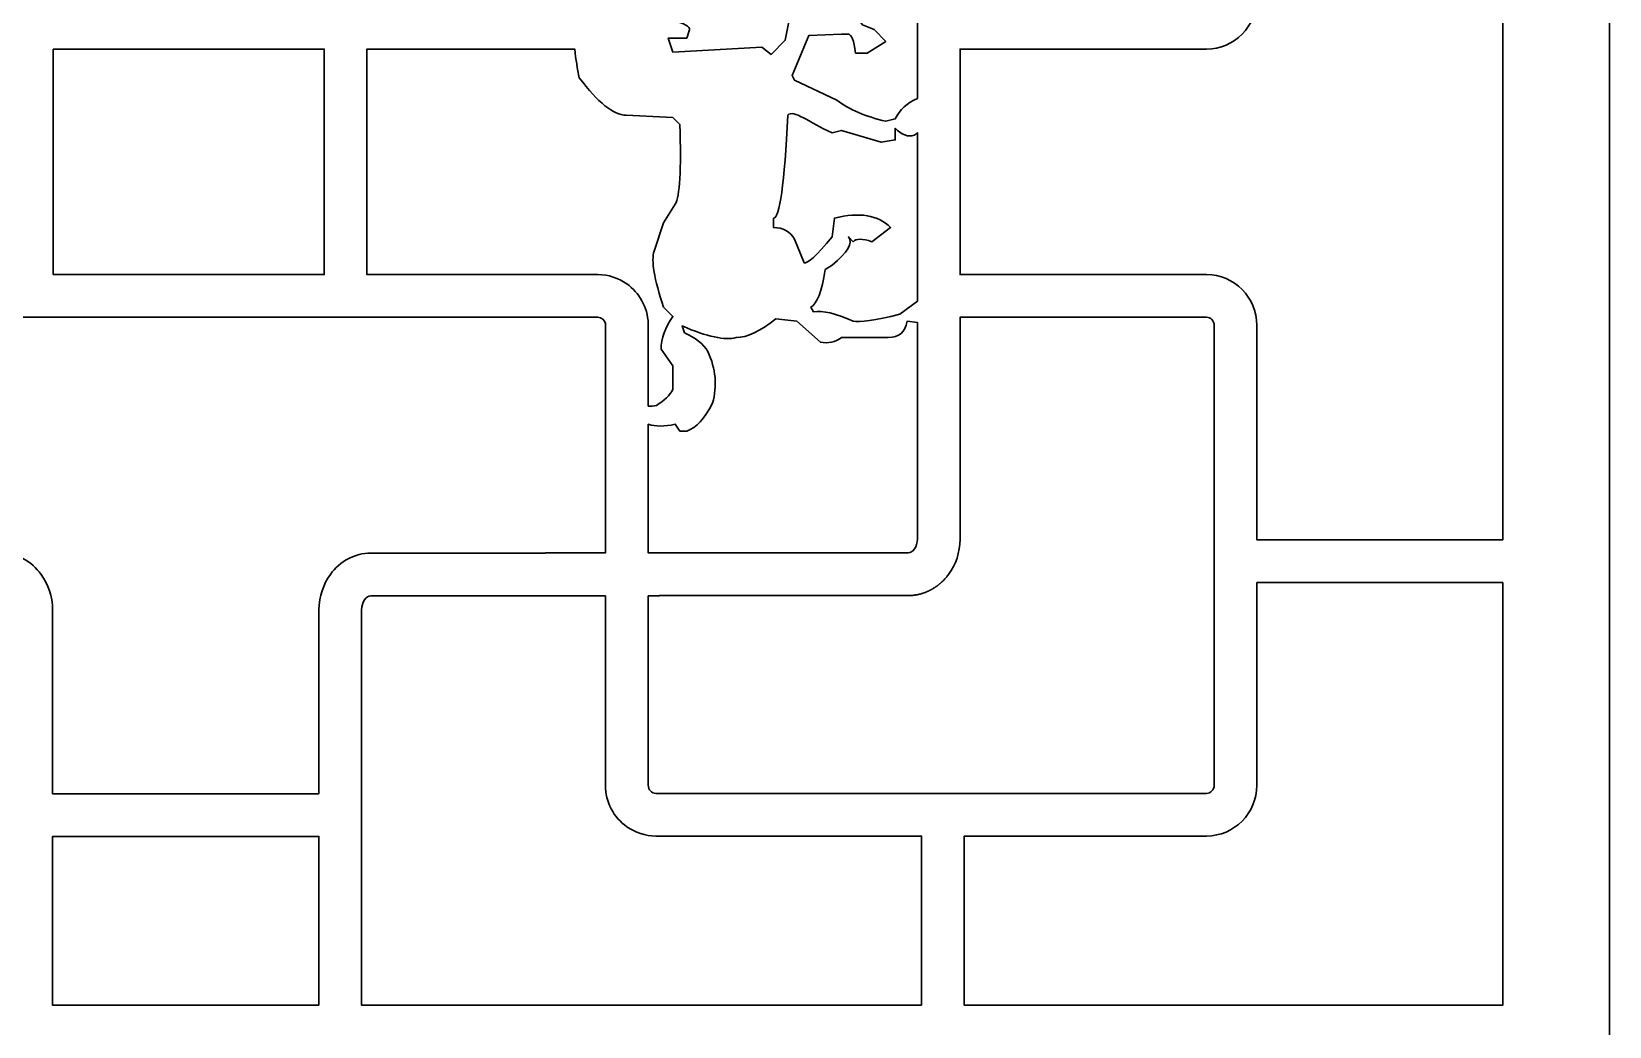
# Model space of a CAD drawing. Header units: centimetres. Extents: x 16.6 to 21.4, y -9 to 9.
# Drawn here: x 18.714 to 21.368, y -2.962 to -1.288 of the extents above; entities that cross this region are included whole.
import ezdxf

# ---------------------------------------------------------------- set-up
doc = ezdxf.new("R2010")
doc.units = ezdxf.units.CM
doc.header["$MEASUREMENT"] = 0
doc.layers.add('layer 1', color=7, linetype='Continuous')

msp = doc.modelspace()

# ---------------------------------------------------------------- linework, layer by layer
at = {"layer": 'layer 1', "color": 250, "lineweight": 30}
for points, knots in [([(16.58329, -9.0002), (16.58329, -9.0002), (16.58329, 9.00077), (16.58329, 9.00077), (16.58329, 9.00077), (16.58329, 9.00077), (21.3676, 9.00077), (21.3676, 9.00077), (21.3676, 9.00077), (21.3676, 9.00077), (21.3676, -9.0002), (21.3676, -9.0002), (21.3676, -9.0002), (21.3676, -9.0002), (16.58329, -9.0002), (16.58329, -9.0002)], [0, 0, 0, 0, 0.2, 0.2, 0.2, 0.2, 0.4, 0.4, 0.4, 0.4, 0.6, 0.6, 0.6, 0.6, 1, 1, 1, 1]), ([(19.75129, -1.23553), (19.75129, -1.23553), (19.7888, -1.23237), (19.7888, -1.23237), (19.7888, -1.23237), (19.7888, -1.23237), (19.82417, -1.24035), (19.82417, -1.24035), (19.82417, -1.24035), (19.82417, -1.24035), (19.82828, -1.24819), (19.82828, -1.24819), (19.82828, -1.24819), (19.82828, -1.24819), (19.80076, -1.27198), (19.80076, -1.27198), (19.80076, -1.27198), (19.81632, -1.27699), (19.82288, -1.28214), (19.82044, -1.28741), (19.82044, -1.28741), (19.82044, -1.28741), (19.81619, -1.2995), (19.81619, -1.2995), (19.81619, -1.2995), (19.81619, -1.2995), (19.78495, -1.2995), (19.78495, -1.2995), (19.78495, -1.2995), (19.78495, -1.2995), (19.79292, -1.3229), (19.79292, -1.3229), (19.79292, -1.3229), (19.79292, -1.3229), (19.94247, -1.31493), (19.94247, -1.31493), (19.94247, -1.31493), (19.94247, -1.31493), (19.9579, -1.32702), (19.9579, -1.32702), (19.9579, -1.32702), (19.9579, -1.32702), (19.98169, -1.30323), (19.98169, -1.30323), (19.98169, -1.30323), (19.98169, -1.30323), (19.98953, -1.26401), (19.98953, -1.26401), (19.98953, -1.26401), (19.98953, -1.26401), (20.02913, -1.26401), (20.02913, -1.26401), (20.02913, -1.26401), (20.02913, -1.26401), (20.09986, -1.26162), (20.09986, -1.26162), (20.09986, -1.26162), (20.09986, -1.26162), (20.11156, -1.27744), (20.11156, -1.27744), (20.11156, -1.27744), (20.11156, -1.27744), (20.13123, -1.28503), (20.13123, -1.28503), (20.13123, -1.28503), (20.13123, -1.28503), (20.15078, -1.30496), (20.15078, -1.30496), (20.15078, -1.30496), (20.15078, -1.30496), (20.11953, -1.32463), (20.11953, -1.32463), (20.11953, -1.32463), (20.11953, -1.32463), (20.09986, -1.32463), (20.09986, -1.32463), (20.09986, -1.32463), (20.09716, -1.30354), (20.09317, -1.293), (20.0879, -1.293), (20.0879, -1.293), (20.0879, -1.293), (20.0762, -1.293), (20.0762, -1.293), (20.0762, -1.293), (20.0762, -1.293), (20.02116, -1.29538), (20.02116, -1.29538), (20.02116, -1.29538), (20.02116, -1.29538), (19.99364, -1.36238), (19.99364, -1.36238), (19.99364, -1.36238), (19.99364, -1.36238), (19.9975, -1.37035), (19.9975, -1.37035), (19.9975, -1.37035), (19.9975, -1.37035), (20.06822, -1.4041), (20.06822, -1.4041), (20.06822, -1.4041), (20.08931, -1.41966), (20.11683, -1.43149), (20.15078, -1.43947), (20.15078, -1.43947), (20.15078, -1.43947), (20.16659, -1.43535), (20.16659, -1.43535), (20.16659, -1.43535), (20.17435, -1.42021), (20.18671, -1.40872), (20.20388, -1.40088), (20.20388, -1.40088), (20.20388, -1.40088), (20.20388, -0.90942), (20.20388, -0.90942), (20.20388, -0.90942), (20.20388, -0.89658), (20.19683, -0.88607), (20.1882, -0.88607), (20.1882, -0.88607), (20.1882, -0.88607), (19.7514, -0.88607), (19.7514, -0.88607), (19.7514, -0.88607), (19.7514, -0.88607), (19.7514, -1.05239), (19.7514, -1.05239), (19.7514, -1.05239), (19.7514, -1.05239), (19.75135, -1.05239), (19.75135, -1.05239), (19.75135, -1.05239), (19.75135, -1.05239), (19.75135, -1.23257), (19.75135, -1.23257), (19.75135, -1.23257), (19.75135, -1.23356), (19.75132, -1.23455), (19.75129, -1.23553)], [0, 0, 0, 0, 0.0277778, 0.0277778, 0.0277778, 0.0277778, 0.0555556, 0.0555556, 0.0555556, 0.0555556, 0.0833333, 0.0833333, 0.0833333, 0.0833333, 0.1111111, 0.1111111, 0.1111111, 0.1111111, 0.1388889, 0.1388889, 0.1388889, 0.1388889, 0.1666667, 0.1666667, 0.1666667, 0.1666667, 0.1944444, 0.1944444, 0.1944444, 0.1944444, 0.2222222, 0.2222222, 0.2222222, 0.2222222, 0.25, 0.25, 0.25, 0.25, 0.2777778, 0.2777778, 0.2777778, 0.2777778, 0.3055556, 0.3055556, 0.3055556, 0.3055556, 0.3333333, 0.3333333, 0.3333333, 0.3333333, 0.3611111, 0.3611111, 0.3611111, 0.3611111, 0.3888889, 0.3888889, 0.3888889, 0.3888889, 0.4166667, 0.4166667, 0.4166667, 0.4166667, 0.4444444, 0.4444444, 0.4444444, 0.4444444, 0.4722222, 0.4722222, 0.4722222, 0.4722222, 0.5, 0.5, 0.5, 0.5, 0.5277778, 0.5277778, 0.5277778, 0.5277778, 0.5555556, 0.5555556, 0.5555556, 0.5555556, 0.5833333, 0.5833333, 0.5833333, 0.5833333, 0.6111111, 0.6111111, 0.6111111, 0.6111111, 0.6388889, 0.6388889, 0.6388889, 0.6388889, 0.6666667, 0.6666667, 0.6666667, 0.6666667, 0.6944444, 0.6944444, 0.6944444, 0.6944444, 0.7222222, 0.7222222, 0.7222222, 0.7222222, 0.75, 0.75, 0.75, 0.75, 0.7777778, 0.7777778, 0.7777778, 0.7777778, 0.8055556, 0.8055556, 0.8055556, 0.8055556, 0.8333333, 0.8333333, 0.8333333, 0.8333333, 0.8611111, 0.8611111, 0.8611111, 0.8611111, 0.8888889, 0.8888889, 0.8888889, 0.8888889, 0.9166667, 0.9166667, 0.9166667, 0.9166667, 0.9444444, 0.9444444, 0.9444444, 0.9444444, 1, 1, 1, 1]), ([(21.18819, -0.88414), (21.18819, -0.88414), (20.77482, -0.88414), (20.77482, -0.88414), (20.77482, -0.88414), (20.77482, -0.88414), (20.77482, -1.23257), (20.77482, -1.23257), (20.77482, -1.23257), (20.77482, -1.27957), (20.73671, -1.31803), (20.69014, -1.31803), (20.69014, -1.31803), (20.69014, -1.31803), (20.27565, -1.31803), (20.27565, -1.31803), (20.27565, -1.31803), (20.27565, -1.31803), (20.27565, -1.69725), (20.27565, -1.69725), (20.27565, -1.69725), (20.27565, -1.69725), (20.69014, -1.69725), (20.69014, -1.69725), (20.69014, -1.69725), (20.73671, -1.69725), (20.77482, -1.73571), (20.77482, -1.78271), (20.77482, -1.78271), (20.77482, -1.78271), (20.77482, -2.14368), (20.77482, -2.14368), (20.77482, -2.14368), (20.77482, -2.14368), (21.18819, -2.14368), (21.18819, -2.14368), (21.18819, -2.14368), (21.18819, -2.14368), (21.18819, -0.88414), (21.18819, -0.88414)], [0, 0, 0, 0, 0.0909091, 0.0909091, 0.0909091, 0.0909091, 0.1818182, 0.1818182, 0.1818182, 0.1818182, 0.2727273, 0.2727273, 0.2727273, 0.2727273, 0.3636364, 0.3636364, 0.3636364, 0.3636364, 0.4545455, 0.4545455, 0.4545455, 0.4545455, 0.5454545, 0.5454545, 0.5454545, 0.5454545, 0.6363636, 0.6363636, 0.6363636, 0.6363636, 0.7272727, 0.7272727, 0.7272727, 0.7272727, 0.8181818, 0.8181818, 0.8181818, 0.8181818, 1, 1, 1, 1]), ([(18.75083, -1.31803), (18.75083, -1.31803), (18.75083, -1.69725), (18.75083, -1.69725), (18.75083, -1.69725), (18.75083, -1.69725), (19.20646, -1.69725), (19.20646, -1.69725), (19.20646, -1.69725), (19.20646, -1.69725), (19.20646, -1.31803), (19.20646, -1.31803), (19.20646, -1.31803), (19.20646, -1.31803), (18.75083, -1.31803), (18.75083, -1.31803)], [0, 0, 0, 0, 0.2, 0.2, 0.2, 0.2, 0.4, 0.4, 0.4, 0.4, 0.6, 0.6, 0.6, 0.6, 1, 1, 1, 1]), ([(19.75135, -1.9187), (19.7557, -1.91901), (19.76026, -1.91857), (19.76501, -1.91736), (19.76501, -1.91736), (19.77839, -1.90952), (19.78765, -1.90039), (19.79292, -1.88984), (19.79292, -1.88984), (19.79292, -1.88984), (19.79292, -1.85062), (19.79292, -1.85062), (19.79292, -1.85062), (19.79292, -1.85062), (19.77299, -1.82272), (19.77299, -1.82272), (19.77299, -1.82272), (19.77299, -1.80446), (19.77955, -1.78607), (19.79292, -1.76768), (19.79292, -1.76768), (19.79292, -1.76768), (19.7771, -1.75187), (19.7771, -1.75187), (19.7771, -1.75187), (19.76129, -1.70468), (19.75601, -1.6733), (19.76129, -1.65774), (19.76129, -1.65774), (19.76129, -1.65774), (19.7771, -1.61029), (19.7771, -1.61029), (19.7771, -1.61029), (19.7771, -1.61029), (19.79665, -1.57905), (19.79665, -1.57905), (19.79665, -1.57905), (19.80449, -1.56567), (19.80706, -1.52105), (19.80462, -1.44493), (19.80462, -1.44493), (19.80462, -1.44493), (19.79292, -1.43323), (19.79292, -1.43323), (19.79292, -1.43323), (19.79292, -1.43323), (19.71409, -1.42911), (19.71409, -1.42911), (19.71409, -1.42911), (19.69301, -1.42911), (19.66677, -1.40815), (19.6354, -1.36611), (19.6354, -1.36611), (19.63219, -1.35136), (19.62961, -1.33534), (19.62766, -1.31803), (19.62766, -1.31803), (19.62766, -1.31803), (19.27823, -1.31803), (19.27823, -1.31803), (19.27823, -1.31803), (19.27823, -1.31803), (19.27823, -1.69725), (19.27823, -1.69725), (19.27823, -1.69725), (19.27823, -1.69725), (19.66667, -1.69725), (19.66667, -1.69725), (19.66667, -1.69725), (19.68472, -1.69725), (19.7015, -1.70303), (19.71528, -1.71285), (19.71528, -1.71285), (19.71528, -1.71285), (19.71532, -1.71282), (19.71532, -1.71282), (19.71532, -1.71282), (19.73629, -1.72774), (19.75032, -1.75199), (19.75135, -1.77946), (19.75135, -1.77946), (19.75135, -1.77946), (19.75129, -1.77972), (19.75129, -1.77972), (19.75129, -1.77972), (19.75132, -1.78072), (19.75135, -1.78171), (19.75135, -1.78271), (19.75135, -1.78271), (19.75135, -1.78271), (19.75135, -1.9187), (19.75135, -1.9187)], [0, 0, 0, 0, 0.0416667, 0.0416667, 0.0416667, 0.0416667, 0.0833333, 0.0833333, 0.0833333, 0.0833333, 0.125, 0.125, 0.125, 0.125, 0.1666667, 0.1666667, 0.1666667, 0.1666667, 0.2083333, 0.2083333, 0.2083333, 0.2083333, 0.25, 0.25, 0.25, 0.25, 0.2916667, 0.2916667, 0.2916667, 0.2916667, 0.3333333, 0.3333333, 0.3333333, 0.3333333, 0.375, 0.375, 0.375, 0.375, 0.4166667, 0.4166667, 0.4166667, 0.4166667, 0.4583333, 0.4583333, 0.4583333, 0.4583333, 0.5, 0.5, 0.5, 0.5, 0.5416667, 0.5416667, 0.5416667, 0.5416667, 0.5833333, 0.5833333, 0.5833333, 0.5833333, 0.625, 0.625, 0.625, 0.625, 0.6666667, 0.6666667, 0.6666667, 0.6666667, 0.7083333, 0.7083333, 0.7083333, 0.7083333, 0.75, 0.75, 0.75, 0.75, 0.7916667, 0.7916667, 0.7916667, 0.7916667, 0.8333333, 0.8333333, 0.8333333, 0.8333333, 0.875, 0.875, 0.875, 0.875, 0.9166667, 0.9166667, 0.9166667, 0.9166667, 1, 1, 1, 1]), ([(20.20388, -1.45811), (20.20236, -1.46043), (20.20048, -1.46202), (20.19823, -1.46287), (20.19823, -1.46287), (20.18805, -1.46672), (20.17714, -1.46171), (20.16659, -1.45117), (20.16659, -1.45117), (20.16659, -1.45117), (20.16659, -1.47071), (20.16659, -1.47071), (20.16659, -1.47071), (20.16659, -1.47071), (20.14319, -1.47483), (20.14319, -1.47483), (20.14319, -1.47483), (20.14319, -1.47483), (20.0762, -1.4549), (20.0762, -1.4549), (20.0762, -1.4549), (20.0762, -1.4549), (20.06038, -1.45901), (20.06038, -1.45901), (20.06038, -1.45901), (20.0209, -1.44075), (19.99609, -1.41883), (19.9858, -1.42911), (19.9858, -1.42911), (19.98053, -1.54459), (19.97256, -1.60232), (19.96201, -1.60232), (19.96201, -1.60232), (19.96201, -1.60232), (19.96201, -1.61814), (19.96201, -1.61814), (19.96201, -1.61814), (19.97783, -1.61814), (19.98966, -1.6247), (19.9975, -1.63781), (19.9975, -1.63781), (19.9975, -1.63781), (20.01332, -1.67729), (20.01332, -1.67729), (20.01332, -1.67729), (20.01859, -1.67986), (20.03428, -1.66546), (20.06038, -1.63395), (20.06038, -1.63395), (20.06038, -1.63395), (20.0645, -1.60232), (20.0645, -1.60232), (20.0645, -1.60232), (20.10642, -1.59178), (20.13779, -1.59705), (20.15875, -1.61814), (20.15875, -1.61814), (20.15875, -1.61814), (20.12738, -1.64193), (20.12738, -1.64193), (20.12738, -1.64193), (20.11156, -1.63665), (20.10101, -1.63665), (20.09574, -1.64193), (20.09574, -1.64193), (20.09574, -1.64193), (20.0879, -1.63395), (20.0879, -1.63395), (20.0879, -1.63395), (20.09587, -1.6445), (20.08674, -1.66031), (20.06038, -1.68115), (20.06038, -1.68115), (20.06038, -1.68115), (20.04868, -1.68899), (20.04868, -1.68899), (20.04868, -1.68899), (20.04341, -1.72564), (20.03543, -1.7466), (20.02489, -1.75187), (20.02489, -1.75187), (20.02489, -1.75187), (20.02913, -1.75984), (20.02913, -1.75984), (20.02913, -1.75984), (20.04469, -1.75727), (20.06694, -1.76254), (20.09574, -1.77566), (20.09574, -1.77566), (20.10629, -1.77823), (20.13252, -1.77424), (20.17457, -1.76396), (20.17457, -1.76396), (20.17457, -1.76396), (20.20388, -1.74211), (20.20388, -1.74211), (20.20388, -1.74211), (20.20388, -1.74211), (20.20388, -1.45811), (20.20388, -1.45811)], [0, 0, 0, 0, 0.0384615, 0.0384615, 0.0384615, 0.0384615, 0.0769231, 0.0769231, 0.0769231, 0.0769231, 0.1153846, 0.1153846, 0.1153846, 0.1153846, 0.1538462, 0.1538462, 0.1538462, 0.1538462, 0.1923077, 0.1923077, 0.1923077, 0.1923077, 0.2307692, 0.2307692, 0.2307692, 0.2307692, 0.2692308, 0.2692308, 0.2692308, 0.2692308, 0.3076923, 0.3076923, 0.3076923, 0.3076923, 0.3461538, 0.3461538, 0.3461538, 0.3461538, 0.3846154, 0.3846154, 0.3846154, 0.3846154, 0.4230769, 0.4230769, 0.4230769, 0.4230769, 0.4615385, 0.4615385, 0.4615385, 0.4615385, 0.5, 0.5, 0.5, 0.5, 0.5384615, 0.5384615, 0.5384615, 0.5384615, 0.5769231, 0.5769231, 0.5769231, 0.5769231, 0.6153846, 0.6153846, 0.6153846, 0.6153846, 0.6538462, 0.6538462, 0.6538462, 0.6538462, 0.6923077, 0.6923077, 0.6923077, 0.6923077, 0.7307692, 0.7307692, 0.7307692, 0.7307692, 0.7692308, 0.7692308, 0.7692308, 0.7692308, 0.8076923, 0.8076923, 0.8076923, 0.8076923, 0.8461538, 0.8461538, 0.8461538, 0.8461538, 0.8846154, 0.8846154, 0.8846154, 0.8846154, 0.9230769, 0.9230769, 0.9230769, 0.9230769, 1, 1, 1, 1]), ([(19.19768, -2.57035), (19.19768, -2.57035), (19.19768, -2.26105), (19.19768, -2.26105), (19.19768, -2.26105), (19.19768, -2.2386), (19.20494, -2.2179), (19.21702, -2.20158), (19.21702, -2.20158), (19.21702, -2.20158), (19.21691, -2.20144), (19.21691, -2.20144), (19.21691, -2.20144), (19.23297, -2.17966), (19.25762, -2.16565), (19.28513, -2.16565), (19.28513, -2.16565), (19.28513, -2.16565), (19.57859, -2.16565), (19.57859, -2.16565), (19.57859, -2.16565), (19.57859, -2.16565), (19.57859, -2.16546), (19.57859, -2.16546), (19.57859, -2.16546), (19.57859, -2.16546), (19.67921, -2.16546), (19.67921, -2.16546), (19.67921, -2.16546), (19.67921, -2.16546), (19.67921, -1.78271), (19.67921, -1.78271), (19.67921, -1.78271), (19.67921, -1.78171), (19.67923, -1.78071), (19.67927, -1.77972), (19.67927, -1.77972), (19.67797, -1.77362), (19.6728, -1.76901), (19.66667, -1.76901), (19.66667, -1.76901), (19.66667, -1.76901), (18.25781, -1.76901), (18.25781, -1.76901), (18.25781, -1.76901), (18.25177, -1.76901), (18.24665, -1.77348), (18.24527, -1.77946), (18.24527, -1.77946), (18.24527, -1.77946), (18.24527, -1.77946), (18.24527, -1.77946), (18.24527, -1.77946), (18.24527, -1.77946), (18.24527, -1.77947), (18.24527, -1.77947), (18.24527, -1.77947), (18.24527, -1.77947), (18.24524, -1.77956), (18.24524, -1.77956), (18.24524, -1.77956), (18.24524, -1.77956), (18.24523, -1.77961), (18.24523, -1.77961), (18.24523, -1.77961), (18.24523, -1.77961), (18.24523, -1.77963), (18.24523, -1.77963), (18.24523, -1.77963), (18.24523, -1.77963), (18.24522, -1.77966), (18.24522, -1.77966), (18.24522, -1.77966), (18.24522, -1.77966), (18.24516, -1.77996), (18.24516, -1.77996), (18.24516, -1.77996), (18.24516, -1.77996), (18.24516, -1.77996), (18.24516, -1.77996), (18.24516, -1.77996), (18.24516, -1.77996), (18.24511, -1.78025), (18.24511, -1.78025), (18.24511, -1.78025), (18.24511, -1.78025), (18.2451, -1.78029), (18.2451, -1.78029), (18.2451, -1.78029), (18.2451, -1.78029), (18.2451, -1.7803), (18.2451, -1.7803), (18.2451, -1.7803), (18.2451, -1.7803), (18.24505, -1.78061), (18.24505, -1.78061), (18.24505, -1.78061), (18.24505, -1.78061), (18.24505, -1.78063), (18.24505, -1.78063), (18.24505, -1.78063), (18.24505, -1.78063), (18.24504, -1.78066), (18.24504, -1.78066), (18.24504, -1.78066), (18.24504, -1.78066), (18.24504, -1.78071), (18.24504, -1.78071), (18.24504, -1.78071), (18.24496, -1.78124), (18.24492, -1.78179), (18.2449, -1.78235), (18.2449, -1.78235), (18.2449, -1.78235), (18.2449, -1.78236), (18.2449, -1.78236), (18.2449, -1.78236), (18.2449, -1.78236), (18.2449, -1.78271), (18.2449, -1.78271), (18.2449, -1.78271), (18.2449, -1.78271), (18.2449, -1.99703), (18.2449, -1.99703), (18.2449, -1.99703), (18.2449, -1.99703), (18.24534, -1.99703), (18.24534, -1.99703), (18.24534, -1.99703), (18.24534, -1.99703), (18.24534, -2.16546), (18.24534, -2.16546), (18.24534, -2.16546), (18.24534, -2.16546), (18.36886, -2.16546), (18.36886, -2.16546), (18.36886, -2.16546), (18.36886, -2.16546), (18.36886, -2.16565), (18.36886, -2.16565), (18.36886, -2.16565), (18.36886, -2.16565), (18.66232, -2.16565), (18.66232, -2.16565), (18.66232, -2.16565), (18.68983, -2.16565), (18.71448, -2.17966), (18.73054, -2.20144), (18.73054, -2.20144), (18.73054, -2.20144), (18.73043, -2.20158), (18.73043, -2.20158), (18.73043, -2.20158), (18.74251, -2.2179), (18.74977, -2.2386), (18.74977, -2.26105), (18.74977, -2.26105), (18.74977, -2.26105), (18.74977, -2.57035), (18.74977, -2.57035), (18.74977, -2.57035), (18.74977, -2.57035), (19.19768, -2.57035), (19.19768, -2.57035)], [0, 0, 0, 0, 0.0238095, 0.0238095, 0.0238095, 0.0238095, 0.047619, 0.047619, 0.047619, 0.047619, 0.0714286, 0.0714286, 0.0714286, 0.0714286, 0.0952381, 0.0952381, 0.0952381, 0.0952381, 0.1190476, 0.1190476, 0.1190476, 0.1190476, 0.1428571, 0.1428571, 0.1428571, 0.1428571, 0.1666667, 0.1666667, 0.1666667, 0.1666667, 0.1904762, 0.1904762, 0.1904762, 0.1904762, 0.2142857, 0.2142857, 0.2142857, 0.2142857, 0.2380952, 0.2380952, 0.2380952, 0.2380952, 0.2619048, 0.2619048, 0.2619048, 0.2619048, 0.2857143, 0.2857143, 0.2857143, 0.2857143, 0.3095238, 0.3095238, 0.3095238, 0.3095238, 0.3333333, 0.3333333, 0.3333333, 0.3333333, 0.3571429, 0.3571429, 0.3571429, 0.3571429, 0.3809524, 0.3809524, 0.3809524, 0.3809524, 0.4047619, 0.4047619, 0.4047619, 0.4047619, 0.4285714, 0.4285714, 0.4285714, 0.4285714, 0.452381, 0.452381, 0.452381, 0.452381, 0.4761905, 0.4761905, 0.4761905, 0.4761905, 0.5, 0.5, 0.5, 0.5, 0.5238095, 0.5238095, 0.5238095, 0.5238095, 0.547619, 0.547619, 0.547619, 0.547619, 0.5714286, 0.5714286, 0.5714286, 0.5714286, 0.5952381, 0.5952381, 0.5952381, 0.5952381, 0.6190476, 0.6190476, 0.6190476, 0.6190476, 0.6428571, 0.6428571, 0.6428571, 0.6428571, 0.6666667, 0.6666667, 0.6666667, 0.6666667, 0.6904762, 0.6904762, 0.6904762, 0.6904762, 0.7142857, 0.7142857, 0.7142857, 0.7142857, 0.7380952, 0.7380952, 0.7380952, 0.7380952, 0.7619048, 0.7619048, 0.7619048, 0.7619048, 0.7857143, 0.7857143, 0.7857143, 0.7857143, 0.8095238, 0.8095238, 0.8095238, 0.8095238, 0.8333333, 0.8333333, 0.8333333, 0.8333333, 0.8571429, 0.8571429, 0.8571429, 0.8571429, 0.8809524, 0.8809524, 0.8809524, 0.8809524, 0.9047619, 0.9047619, 0.9047619, 0.9047619, 0.9285714, 0.9285714, 0.9285714, 0.9285714, 0.952381, 0.952381, 0.952381, 0.952381, 1, 1, 1, 1]), ([(20.20388, -1.77801), (20.20388, -1.77801), (20.18653, -1.77566), (20.18653, -1.77566), (20.18653, -1.77566), (20.18383, -1.79405), (20.17328, -1.80317), (20.15489, -1.80317), (20.15489, -1.80317), (20.15489, -1.80317), (20.0762, -1.80317), (20.0762, -1.80317), (20.0762, -1.80317), (20.06565, -1.81089), (20.05382, -1.81359), (20.04084, -1.81102), (20.04084, -1.81102), (20.04084, -1.81102), (20.00123, -1.77566), (20.00123, -1.77566), (20.00123, -1.77566), (20.00123, -1.77566), (19.96587, -1.77193), (19.96587, -1.77193), (19.96587, -1.77193), (19.93964, -1.79276), (19.91752, -1.80317), (19.89913, -1.80317), (19.89913, -1.80317), (19.88074, -1.80845), (19.85053, -1.80189), (19.80835, -1.78363), (19.80835, -1.78363), (19.80835, -1.78363), (19.81246, -1.7952), (19.81246, -1.7952), (19.81246, -1.7952), (19.83085, -1.8033), (19.84384, -1.81385), (19.85168, -1.82684), (19.85168, -1.82684), (19.86493, -1.85577), (19.86763, -1.8847), (19.85953, -1.9135), (19.85953, -1.9135), (19.84654, -1.93961), (19.83201, -1.9553), (19.81619, -1.96057), (19.81619, -1.96057), (19.81619, -1.96057), (19.80462, -1.96057), (19.80462, -1.96057), (19.80462, -1.96057), (19.80462, -1.96057), (19.79665, -1.94899), (19.79665, -1.94899), (19.79665, -1.94899), (19.7787, -1.953), (19.7636, -1.95301), (19.75135, -1.94903), (19.75135, -1.94903), (19.75135, -1.94903), (19.75135, -1.96289), (19.75135, -1.96289), (19.75135, -1.96289), (19.75135, -1.96289), (19.7514, -1.96289), (19.7514, -1.96289), (19.7514, -1.96289), (19.7514, -1.96289), (19.7514, -2.16546), (19.7514, -2.16546), (19.7514, -2.16546), (19.7514, -2.16546), (20.1882, -2.16546), (20.1882, -2.16546), (20.1882, -2.16546), (20.19682, -2.16546), (20.20388, -2.15495), (20.20388, -2.14211), (20.20388, -2.14211), (20.20388, -2.14211), (20.20388, -1.77801), (20.20388, -1.77801)], [0, 0, 0, 0, 0.0454545, 0.0454545, 0.0454545, 0.0454545, 0.0909091, 0.0909091, 0.0909091, 0.0909091, 0.1363636, 0.1363636, 0.1363636, 0.1363636, 0.1818182, 0.1818182, 0.1818182, 0.1818182, 0.2272727, 0.2272727, 0.2272727, 0.2272727, 0.2727273, 0.2727273, 0.2727273, 0.2727273, 0.3181818, 0.3181818, 0.3181818, 0.3181818, 0.3636364, 0.3636364, 0.3636364, 0.3636364, 0.4090909, 0.4090909, 0.4090909, 0.4090909, 0.4545455, 0.4545455, 0.4545455, 0.4545455, 0.5, 0.5, 0.5, 0.5, 0.5454545, 0.5454545, 0.5454545, 0.5454545, 0.5909091, 0.5909091, 0.5909091, 0.5909091, 0.6363636, 0.6363636, 0.6363636, 0.6363636, 0.6818182, 0.6818182, 0.6818182, 0.6818182, 0.7272727, 0.7272727, 0.7272727, 0.7272727, 0.7727273, 0.7727273, 0.7727273, 0.7727273, 0.8181818, 0.8181818, 0.8181818, 0.8181818, 0.8636364, 0.8636364, 0.8636364, 0.8636364, 0.9090909, 0.9090909, 0.9090909, 0.9090909, 1, 1, 1, 1]), ([(19.7514, -2.2377), (19.7514, -2.2377), (19.7514, -2.55611), (19.7514, -2.55611), (19.7514, -2.55611), (19.7514, -2.56363), (19.75722, -2.5698), (19.76432, -2.5698), (19.76432, -2.5698), (19.76432, -2.5698), (20.69014, -2.5698), (20.69014, -2.5698), (20.69014, -2.5698), (20.69724, -2.5698), (20.70305, -2.56364), (20.70305, -2.55611), (20.70305, -2.55611), (20.70305, -2.55611), (20.70305, -1.78271), (20.70305, -1.78271), (20.70305, -1.78271), (20.70305, -1.77518), (20.69724, -1.76901), (20.69014, -1.76901), (20.69014, -1.76901), (20.69014, -1.76901), (20.27565, -1.76901), (20.27565, -1.76901), (20.27565, -1.76901), (20.27565, -1.76901), (20.27565, -2.14211), (20.27565, -2.14211), (20.27565, -2.14211), (20.27565, -2.1645), (20.26843, -2.18514), (20.25641, -2.20144), (20.25641, -2.20144), (20.25641, -2.20144), (20.25642, -2.20144), (20.25642, -2.20144), (20.25642, -2.20144), (20.25642, -2.20144), (20.25622, -2.20171), (20.25622, -2.20171), (20.25622, -2.20171), (20.25581, -2.20226), (20.25539, -2.2028), (20.25497, -2.20334), (20.25497, -2.20334), (20.25497, -2.20334), (20.25481, -2.20355), (20.25481, -2.20355), (20.25481, -2.20355), (20.25432, -2.20418), (20.25382, -2.20481), (20.25331, -2.20542), (20.25331, -2.20542), (20.25331, -2.20542), (20.2533, -2.20543), (20.2533, -2.20543), (20.2533, -2.20543), (20.25116, -2.20803), (20.2489, -2.2105), (20.24651, -2.21283), (20.24651, -2.21283), (20.24651, -2.21283), (20.2465, -2.21284), (20.2465, -2.21284), (20.2465, -2.21284), (20.24596, -2.21337), (20.24541, -2.21389), (20.24486, -2.2144), (20.24486, -2.2144), (20.24486, -2.2144), (20.24439, -2.21484), (20.24439, -2.21484), (20.24439, -2.21484), (20.24399, -2.2152), (20.2436, -2.21555), (20.2432, -2.2159), (20.2432, -2.2159), (20.2432, -2.2159), (20.24256, -2.21647), (20.24256, -2.21647), (20.24256, -2.21647), (20.24224, -2.21675), (20.24192, -2.21702), (20.2416, -2.21729), (20.2416, -2.21729), (20.24133, -2.21751), (20.24107, -2.21774), (20.2408, -2.21796), (20.2408, -2.21796), (20.24057, -2.21815), (20.24033, -2.21834), (20.2401, -2.21853), (20.2401, -2.21853), (20.23973, -2.21883), (20.23935, -2.21913), (20.23897, -2.21942), (20.23897, -2.21942), (20.23875, -2.2196), (20.23852, -2.21977), (20.23829, -2.21995), (20.23829, -2.21995), (20.23829, -2.21995), (20.23761, -2.22046), (20.23761, -2.22046), (20.23761, -2.22046), (20.23721, -2.22076), (20.2368, -2.22106), (20.2364, -2.22136), (20.2364, -2.22136), (20.2364, -2.22136), (20.23572, -2.22184), (20.23572, -2.22184), (20.23572, -2.22184), (20.23572, -2.22184), (20.23505, -2.22231), (20.23505, -2.22231), (20.23505, -2.22231), (20.23466, -2.22259), (20.23426, -2.22286), (20.23386, -2.22313), (20.23386, -2.22313), (20.23361, -2.22329), (20.23336, -2.22346), (20.23311, -2.22362), (20.23311, -2.22362), (20.23271, -2.22389), (20.2323, -2.22415), (20.23189, -2.22441), (20.23189, -2.22441), (20.23189, -2.22441), (20.23126, -2.22481), (20.23126, -2.22481), (20.23126, -2.22481), (20.23093, -2.22501), (20.2306, -2.22521), (20.23027, -2.22541), (20.23027, -2.22541), (20.22996, -2.22559), (20.22965, -2.22578), (20.22934, -2.22596), (20.22934, -2.22596), (20.22898, -2.22617), (20.22861, -2.22638), (20.22825, -2.22659), (20.22825, -2.22659), (20.22825, -2.22659), (20.22775, -2.22687), (20.22775, -2.22687), (20.22775, -2.22687), (20.22726, -2.22714), (20.22677, -2.2274), (20.22628, -2.22767), (20.22628, -2.22767), (20.22628, -2.22767), (20.22575, -2.22794), (20.22575, -2.22794), (20.22575, -2.22794), (20.22528, -2.22819), (20.2248, -2.22844), (20.22432, -2.22867), (20.22432, -2.22867), (20.2241, -2.22878), (20.22389, -2.22889), (20.22367, -2.22899), (20.22367, -2.22899), (20.22332, -2.22916), (20.22296, -2.22933), (20.2226, -2.2295), (20.2226, -2.2295), (20.22231, -2.22964), (20.22202, -2.22977), (20.22173, -2.22991), (20.22173, -2.22991), (20.22133, -2.23009), (20.22094, -2.23026), (20.22054, -2.23044), (20.22054, -2.23044), (20.22054, -2.23044), (20.22002, -2.23066), (20.22002, -2.23066), (20.22002, -2.23066), (20.21951, -2.23088), (20.21899, -2.2311), (20.21847, -2.23131), (20.21847, -2.23131), (20.21847, -2.23131), (20.21795, -2.23152), (20.21795, -2.23152), (20.21795, -2.23152), (20.21741, -2.23173), (20.21687, -2.23194), (20.21632, -2.23214), (20.21632, -2.23214), (20.21632, -2.23214), (20.21589, -2.2323), (20.21589, -2.2323), (20.21589, -2.2323), (20.21542, -2.23247), (20.21494, -2.23264), (20.21446, -2.23281), (20.21446, -2.23281), (20.21446, -2.23281), (20.2138, -2.23303), (20.2138, -2.23303), (20.2138, -2.23303), (20.21331, -2.2332), (20.21282, -2.23336), (20.21232, -2.23351), (20.21232, -2.23351), (20.21232, -2.23351), (20.21194, -2.23364), (20.21194, -2.23364), (20.21194, -2.23364), (20.21136, -2.23381), (20.21079, -2.23398), (20.21022, -2.23415), (20.21022, -2.23415), (20.21022, -2.23415), (20.20977, -2.23427), (20.20977, -2.23427), (20.20977, -2.23427), (20.20918, -2.23444), (20.20859, -2.23459), (20.20799, -2.23475), (20.20799, -2.23475), (20.20799, -2.23475), (20.20766, -2.23483), (20.20766, -2.23483), (20.20766, -2.23483), (20.2071, -2.23497), (20.20653, -2.2351), (20.20597, -2.23523), (20.20597, -2.23523), (20.20597, -2.23523), (20.20554, -2.23533), (20.20554, -2.23533), (20.20554, -2.23533), (20.205, -2.23545), (20.20445, -2.23556), (20.2039, -2.23567), (20.2039, -2.23567), (20.2039, -2.23567), (20.2035, -2.23575), (20.2035, -2.23575), (20.2035, -2.23575), (20.2029, -2.23587), (20.20229, -2.23598), (20.20169, -2.23608), (20.20169, -2.23608), (20.20169, -2.23608), (20.20128, -2.23615), (20.20128, -2.23615), (20.20128, -2.23615), (20.20065, -2.23625), (20.20003, -2.23635), (20.1994, -2.23644), (20.1994, -2.23644), (20.1994, -2.23644), (20.19914, -2.23647), (20.19914, -2.23647), (20.19914, -2.23647), (20.19848, -2.23656), (20.19782, -2.23665), (20.19715, -2.23672), (20.19715, -2.23672), (20.19715, -2.23672), (20.19712, -2.23673), (20.19712, -2.23673), (20.19712, -2.23673), (20.19712, -2.23673), (20.19711, -2.23673), (20.19711, -2.23673), (20.19711, -2.23673), (20.19711, -2.23673), (20.19705, -2.23673), (20.19705, -2.23673), (20.19705, -2.23673), (20.19641, -2.2368), (20.19578, -2.23687), (20.19514, -2.23692), (20.19514, -2.23692), (20.19514, -2.23692), (20.19476, -2.23695), (20.19476, -2.23695), (20.19476, -2.23695), (20.19414, -2.237), (20.19351, -2.23705), (20.19288, -2.23708), (20.19288, -2.23708), (20.19288, -2.23708), (20.19248, -2.23711), (20.19248, -2.23711), (20.19248, -2.23711), (20.19184, -2.23714), (20.1912, -2.23717), (20.19056, -2.23719), (20.19056, -2.23719), (20.19056, -2.23719), (20.19025, -2.23719), (20.19025, -2.23719), (20.19025, -2.23719), (20.18957, -2.23721), (20.18889, -2.23722), (20.1882, -2.23722), (20.1882, -2.23722), (20.1882, -2.23722), (19.76975, -2.23722), (19.76975, -2.23722), (19.76975, -2.23722), (19.76975, -2.23722), (19.76975, -2.2377), (19.76975, -2.2377), (19.76975, -2.2377), (19.76975, -2.2377), (19.7514, -2.2377), (19.7514, -2.2377)], [0, 0, 0, 0, 0.0123457, 0.0123457, 0.0123457, 0.0123457, 0.0246914, 0.0246914, 0.0246914, 0.0246914, 0.037037, 0.037037, 0.037037, 0.037037, 0.0493827, 0.0493827, 0.0493827, 0.0493827, 0.0617284, 0.0617284, 0.0617284, 0.0617284, 0.0740741, 0.0740741, 0.0740741, 0.0740741, 0.0864198, 0.0864198, 0.0864198, 0.0864198, 0.0987654, 0.0987654, 0.0987654, 0.0987654, 0.1111111, 0.1111111, 0.1111111, 0.1111111, 0.1234568, 0.1234568, 0.1234568, 0.1234568, 0.1358025, 0.1358025, 0.1358025, 0.1358025, 0.1481481, 0.1481481, 0.1481481, 0.1481481, 0.1604938, 0.1604938, 0.1604938, 0.1604938, 0.1728395, 0.1728395, 0.1728395, 0.1728395, 0.1851852, 0.1851852, 0.1851852, 0.1851852, 0.1975309, 0.1975309, 0.1975309, 0.1975309, 0.2098765, 0.2098765, 0.2098765, 0.2098765, 0.2222222, 0.2222222, 0.2222222, 0.2222222, 0.2345679, 0.2345679, 0.2345679, 0.2345679, 0.2469136, 0.2469136, 0.2469136, 0.2469136, 0.2592593, 0.2592593, 0.2592593, 0.2592593, 0.2716049, 0.2716049, 0.2716049, 0.2716049, 0.2839506, 0.2839506, 0.2839506, 0.2839506, 0.2962963, 0.2962963, 0.2962963, 0.2962963, 0.308642, 0.308642, 0.308642, 0.308642, 0.3209877, 0.3209877, 0.3209877, 0.3209877, 0.3333333, 0.3333333, 0.3333333, 0.3333333, 0.345679, 0.345679, 0.345679, 0.345679, 0.3580247, 0.3580247, 0.3580247, 0.3580247, 0.3703704, 0.3703704, 0.3703704, 0.3703704, 0.382716, 0.382716, 0.382716, 0.382716, 0.3950617, 0.3950617, 0.3950617, 0.3950617, 0.4074074, 0.4074074, 0.4074074, 0.4074074, 0.4197531, 0.4197531, 0.4197531, 0.4197531, 0.4320988, 0.4320988, 0.4320988, 0.4320988, 0.4444444, 0.4444444, 0.4444444, 0.4444444, 0.4567901, 0.4567901, 0.4567901, 0.4567901, 0.4691358, 0.4691358, 0.4691358, 0.4691358, 0.4814815, 0.4814815, 0.4814815, 0.4814815, 0.4938272, 0.4938272, 0.4938272, 0.4938272, 0.5061728, 0.5061728, 0.5061728, 0.5061728, 0.5185185, 0.5185185, 0.5185185, 0.5185185, 0.5308642, 0.5308642, 0.5308642, 0.5308642, 0.5432099, 0.5432099, 0.5432099, 0.5432099, 0.5555556, 0.5555556, 0.5555556, 0.5555556, 0.5679012, 0.5679012, 0.5679012, 0.5679012, 0.5802469, 0.5802469, 0.5802469, 0.5802469, 0.5925926, 0.5925926, 0.5925926, 0.5925926, 0.6049383, 0.6049383, 0.6049383, 0.6049383, 0.617284, 0.617284, 0.617284, 0.617284, 0.6296296, 0.6296296, 0.6296296, 0.6296296, 0.6419753, 0.6419753, 0.6419753, 0.6419753, 0.654321, 0.654321, 0.654321, 0.654321, 0.6666667, 0.6666667, 0.6666667, 0.6666667, 0.6790123, 0.6790123, 0.6790123, 0.6790123, 0.691358, 0.691358, 0.691358, 0.691358, 0.7037037, 0.7037037, 0.7037037, 0.7037037, 0.7160494, 0.7160494, 0.7160494, 0.7160494, 0.7283951, 0.7283951, 0.7283951, 0.7283951, 0.7407407, 0.7407407, 0.7407407, 0.7407407, 0.7530864, 0.7530864, 0.7530864, 0.7530864, 0.7654321, 0.7654321, 0.7654321, 0.7654321, 0.7777778, 0.7777778, 0.7777778, 0.7777778, 0.7901235, 0.7901235, 0.7901235, 0.7901235, 0.8024691, 0.8024691, 0.8024691, 0.8024691, 0.8148148, 0.8148148, 0.8148148, 0.8148148, 0.8271605, 0.8271605, 0.8271605, 0.8271605, 0.8395062, 0.8395062, 0.8395062, 0.8395062, 0.8518519, 0.8518519, 0.8518519, 0.8518519, 0.8641975, 0.8641975, 0.8641975, 0.8641975, 0.8765432, 0.8765432, 0.8765432, 0.8765432, 0.8888889, 0.8888889, 0.8888889, 0.8888889, 0.9012346, 0.9012346, 0.9012346, 0.9012346, 0.9135802, 0.9135802, 0.9135802, 0.9135802, 0.9259259, 0.9259259, 0.9259259, 0.9259259, 0.9382716, 0.9382716, 0.9382716, 0.9382716, 0.9506173, 0.9506173, 0.9506173, 0.9506173, 0.962963, 0.962963, 0.962963, 0.962963, 0.9753086, 0.9753086, 0.9753086, 0.9753086, 1, 1, 1, 1]), ([(21.18819, -2.21544), (21.18819, -2.21544), (20.77482, -2.21544), (20.77482, -2.21544), (20.77482, -2.21544), (20.77482, -2.21544), (20.77482, -2.55611), (20.77482, -2.55611), (20.77482, -2.55611), (20.77482, -2.60311), (20.73671, -2.64157), (20.69014, -2.64157), (20.69014, -2.64157), (20.69014, -2.64157), (20.28265, -2.64157), (20.28265, -2.64157), (20.28265, -2.64157), (20.28265, -2.64157), (20.28265, -2.92612), (20.28265, -2.92612), (20.28265, -2.92612), (20.28265, -2.92612), (21.18819, -2.92612), (21.18819, -2.92612), (21.18819, -2.92612), (21.18819, -2.92612), (21.18819, -2.21544), (21.18819, -2.21544)], [0, 0, 0, 0, 0.125, 0.125, 0.125, 0.125, 0.25, 0.25, 0.25, 0.25, 0.375, 0.375, 0.375, 0.375, 0.5, 0.5, 0.5, 0.5, 0.625, 0.625, 0.625, 0.625, 0.75, 0.75, 0.75, 0.75, 1, 1, 1, 1]), ([(20.21089, -2.92612), (20.21089, -2.92612), (20.21089, -2.64157), (20.21089, -2.64157), (20.21089, -2.64157), (20.21089, -2.64157), (19.76432, -2.64157), (19.76432, -2.64157), (19.76432, -2.64157), (19.74619, -2.64157), (19.72934, -2.63574), (19.71552, -2.62585), (19.71552, -2.62585), (19.71552, -2.62585), (19.71531, -2.626), (19.71531, -2.626), (19.71531, -2.626), (19.69352, -2.61049), (19.67921, -2.58491), (19.67921, -2.55611), (19.67921, -2.55611), (19.67921, -2.55611), (19.67921, -2.2377), (19.67921, -2.2377), (19.67921, -2.2377), (19.67921, -2.2377), (19.28513, -2.2377), (19.28513, -2.2377), (19.28513, -2.2377), (19.27651, -2.2377), (19.26945, -2.24822), (19.26945, -2.26105), (19.26945, -2.26105), (19.26945, -2.26105), (19.26945, -2.92612), (19.26945, -2.92612), (19.26945, -2.92612), (19.26945, -2.92612), (20.21089, -2.92612), (20.21089, -2.92612)], [0, 0, 0, 0, 0.0909091, 0.0909091, 0.0909091, 0.0909091, 0.1818182, 0.1818182, 0.1818182, 0.1818182, 0.2727273, 0.2727273, 0.2727273, 0.2727273, 0.3636364, 0.3636364, 0.3636364, 0.3636364, 0.4545455, 0.4545455, 0.4545455, 0.4545455, 0.5454545, 0.5454545, 0.5454545, 0.5454545, 0.6363636, 0.6363636, 0.6363636, 0.6363636, 0.7272727, 0.7272727, 0.7272727, 0.7272727, 0.8181818, 0.8181818, 0.8181818, 0.8181818, 1, 1, 1, 1]), ([(19.19768, -2.92612), (19.19768, -2.92612), (19.19768, -2.64212), (19.19768, -2.64212), (19.19768, -2.64212), (19.19768, -2.64212), (18.74977, -2.64212), (18.74977, -2.64212), (18.74977, -2.64212), (18.74977, -2.64212), (18.74977, -2.92612), (18.74977, -2.92612), (18.74977, -2.92612), (18.74977, -2.92612), (19.19768, -2.92612), (19.19768, -2.92612)], [0, 0, 0, 0, 0.2, 0.2, 0.2, 0.2, 0.4, 0.4, 0.4, 0.4, 0.6, 0.6, 0.6, 0.6, 1, 1, 1, 1])]:
    msp.add_open_spline(points, degree=3, knots=knots, dxfattribs=at)

doc.saveas('drawing.dxf')
